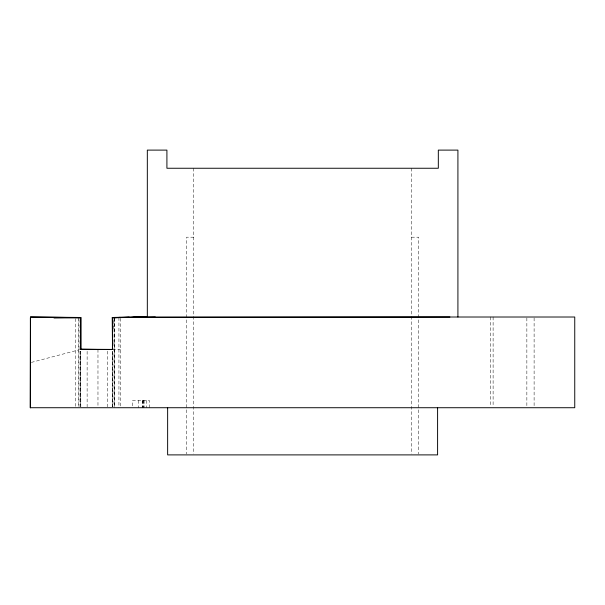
<?xml version="1.0" encoding="UTF-8"?>
<svg xmlns="http://www.w3.org/2000/svg" width="605" height="605" viewBox="0 0 605 605"><rect width="100%" height="100%" fill="white"/><g stroke="black" fill="none" stroke-linecap="round" stroke-linejoin="round"><path stroke-width="0.45" stroke-dasharray="3.02 2.27" d="M113.445 328.901L114.05 317.625M31.384 362.403L79.694 349.66M193.766 237.19L186.506 237.19L186.506 453.954M411.468 237.19L418.728 237.19L418.728 453.954M112.53 349.44L120.471 349.44M80.654 351.316L80.813 406.787M534.109 317.958L534.109 406.779M526.857 317.958L526.857 406.779M493.113 317.012L493.113 406.779M490.572 317.012L490.572 406.779M411.468 168.25L411.468 453.954M193.766 168.25L193.766 453.954M149.344 407.725L149.344 400.465L132.518 400.465L132.518 407.725M146.266 400.465L146.266 407.725M144.119 400.465L144.119 407.725M143.37 400.465L143.37 407.725M143.09 400.465L143.09 407.725M142.803 400.465L142.803 407.725M142.228 400.465L142.228 407.725M138.636 400.465L138.636 407.725M120.471 318.328L120.471 407.725M118.935 317.549L118.935 407.725M114.663 318.563L114.663 406.787M114.443 317.549L114.443 407.725M114.05 318.548L114.05 339.912M114.05 342.891L114.05 406.787M112.515 351.316L112.53 406.787M107.297 351.157L107.297 406.794M97.972 349.44L97.972 406.787M87.128 351.316L87.128 406.787M78.998 319.448L78.998 406.787M78.385 317.625L78.385 406.787M75.481 318.676L75.481 406.787M112.394 351.316L112.235 406.787L112.432 351.316M80.556 406.787L80.541 351.316L80.541 406.787"/><path stroke-width="0.91" d="M80.533 349.44L80.556 317.625L53.921 317.496L80.813 317.625L80.987 349.259L112.53 349.44L112.56 317.474L129.478 317.413L112.492 317.512L112.492 349.44L80.518 349.44L80.556 317.512L53.921 317.663M112.56 317.474L112.439 349.44L112.492 317.625L147.325 317.217L131.754 317.322M80.647 349.44L80.813 317.625L53.86 317.549M112.401 348.639L112.848 340.176M30.484 317.549L30.25 407.725L574.75 407.725L574.75 317.012L155.304 317.012L112.492 317.512L449.931 317.012M114.443 317.549L114.05 317.625L128.835 317.459M129.47 317.375L112.235 317.625L112.53 349.44L112.492 317.625L129.432 317.375M78.385 317.625L80.813 317.625M53.86 317.693L80.556 317.625L53.807 317.738M80.556 317.625L30.484 317.012L30.484 407.725M75.481 317.549L80.473 317.466L30.484 317.012M133.198 317.315L155.304 317.012M140.852 317.322L147.325 317.217L136.987 317.322M139.808 317.322L147.325 317.368L147.325 150.108L166.912 150.108L166.912 168.25L438.322 168.25L438.322 150.108L457.917 150.108L457.917 317.012M114.663 317.625L129.591 317.504M129.432 317.496L112.235 317.625L120.471 317.549M118.935 317.391L129.009 317.338M114.443 317.391L120.471 317.391M75.481 317.466L80.465 317.466M80.987 349.259L96.52 349.44M437.596 407.725L437.596 454.892L167.638 454.892L167.638 407.725M30.371 317.648L30.371 407.725M147.325 317.103L112.545 317.489L147.325 317.111"/></g></svg>
